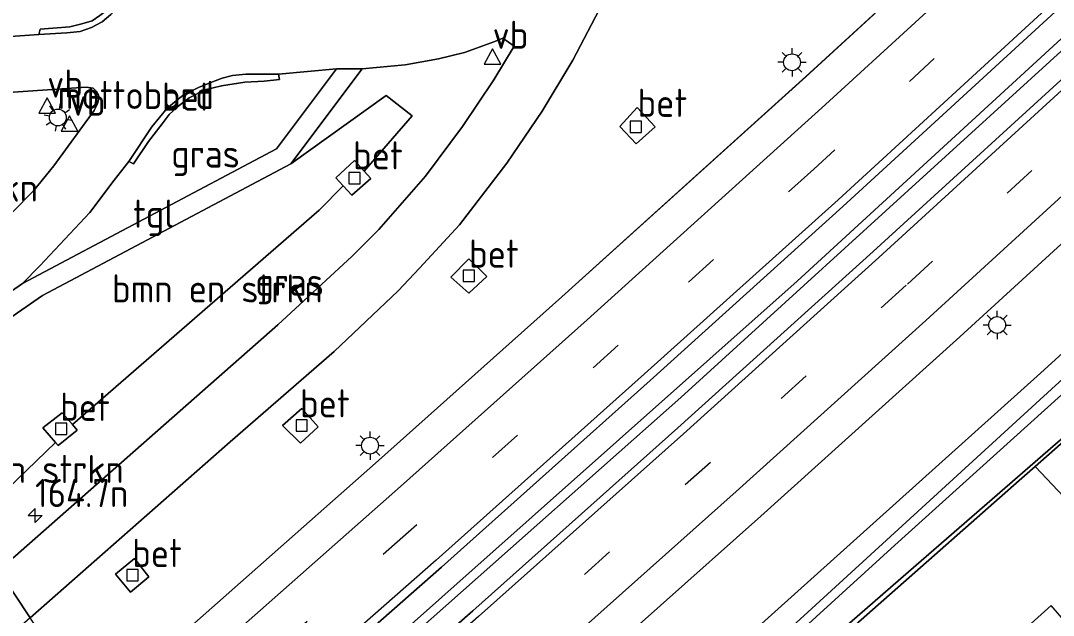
# Model space of a CAD drawing. Extents: x 253736 to 255979, y 477184 to 479215.
# Drawn here: x 255470.4 to 255562.3, y 478505.2 to 478558.1 of the extents above; entities that cross this region are included whole.
import ezdxf
from ezdxf.enums import TextEntityAlignment as Align

# ---------------------------------------------------------------- set-up
doc = ezdxf.new("R2010")
doc.units = 0
doc.linetypes.add('39strp', pattern=[12, 3, -9])
for name, color, linetype, lineweight in [('af-bs-rasterhekwerk', 8, 'hekwerk', 18), ('as-bs-kilometr', 8, 'Continuous', 18), ('bp-b5-bomenstruiken', 8, 'Continuous', 18), ('bp-b5-grasland', 8, 'Continuous', 18), ('gr-bs-geleiderail', 8, 'geleiderail', 18), ('gw-bs-insteekwatergang', 8, 'Continuous', 18), ('mk-bs-39streep 0.15', 8, '39strp', 18), ('mk-bs-streep 0.15', 8, 'Continuous', 18), ('og-b5-grond_ingericht', 8, 'Continuous', 18), ('og-b5-water', 8, 'Continuous', 18), ('og-bs-hoogtelijn', 8, 'Continuous', 18), ('og-bs-hulpgeometrie', 8, 'Continuous', 18), ('og-bs-inrichtingselement', 8, 'Continuous', 18), ('og-bs-terreinafscheiding', 8, 'Continuous', 18), ('vh-b5-verh_soort', 8, 'Continuous', 18), ('vh-bs-band', 8, 'Continuous', 18), ('wh-bs-kolk', 8, 'Continuous', 18), ('wh-bs-waterlijn', 8, 'Continuous', 18), ('wm-bs-lichtmast', 8, 'Continuous', 18), ('wm-bs-verkeersbord', 8, 'Continuous', 18)]:
    doc.layers.add(name, color=color, linetype=linetype, lineweight=lineweight)
doc.styles.add('rtw_iso', font='isocp.shx')
doc.linetypes.add('geleiderail', pattern='A,2,-1,[175,RTW.shx,S=0.5,R=0,X=0,Y=0],-1', length=4)
doc.linetypes.add('hekwerk', pattern='A,7,-1.5,[1,RTW.shx,S=0.75,R=0,X=0,Y=0],-1.5', length=10)

# ---------------------------------------------------------------- blocks, each defined once
blk = doc.blocks.new('RW1 Buren totaal_ACAD_1_FMEBLOCK301')
at = {"layer": 'bp-b5-grasland'}
blk.add_polyline3d([(-35.506, -40.621, 25.662), (-51.523, -55.314, 25.626), (-73.229, -74.911, 25.555), (-89.545, -89.467, 25.521), (-110.51, -107.996, 25.459), (-114.911, -111.842, 25.446), (-120.521, -103.469, 25.098), (-102.736, -87.816, 25.16), (-93.484, -79.759, 25.208), (-87.773, -74.378, 25.22), (-85.891, -72.353, 25.244), (-82.341, -68.496, 25.289), (-78.117, -63.009, 25.271), (-74.979, -58.371, 25.322), (-72.247, -53.831, 25.364), (-69.914, -49.353, 25.358)], dxfattribs=at)
for points in [[(-66.604, -61.287, 25.217), (-64.922, -59.766, 25.226), (-66.51, -58.068, 25.19), (-68.071, -59.737, 25.184)], [(-81.501, -74.582, 25.088), (-79.911, -73.097, 25.154), (-81.514, -71.518, 25.085), (-83.111, -73.15, 25.097)], [(-96.479, -87.913, 25.043), (-94.892, -86.459, 25.079), (-96.357, -84.827, 25.07), (-98.084, -86.349, 25.052)], [(-111.596, -101.169, 25.106), (-109.968, -99.8, 25.064), (-111.245, -98.196, 25.04), (-112.924, -99.575, 25.025)]]:
    blk.add_polyline3d(points, close=True, dxfattribs=at)
blk = doc.blocks.new('dtb')
blk.add_circle((0, 0), 0.75)
blk = doc.blocks.new('dtbattr')
at = {"style": 'rtw_iso'}
blk.add_attdef('TAG', (0.591, 0.868), '', height=2.5, dxfattribs=at)
blk = doc.blocks.new('kolk')
blk.add_lwpolyline([(-0.5, -0.5), (0.5, -0.5), (0.5, 0.5), (-0.5, 0.5)], close=True)
blk = doc.blocks.new('verkeersbord')
for p, q in [((0, 0.75), (-0.75, -0.625)), ((0.75, -0.625), (0, 0.75)), ((-0.75, -0.625), (0.75, -0.625))]:
    blk.add_line(p, q)
blk = doc.blocks.new('dtbattr-r')
at = {"style": 'rtw_iso'}
blk.add_attdef('TAG', text='', height=2.5, dxfattribs=at).set_placement((0, 0), align=Align.MIDDLE_CENTER)
blk = doc.blocks.new('lantaarnpaal')
for p, q in [((0, 0.75), (0, 1.25)), ((-0.75, 0), (-1.25, 0)), ((-0.884, 0.884), (-0.53, 0.53)), ((0.53, 0.53), (0.884, 0.884)), ((0.75, 0), (1.25, 0)), ((-0.53, -0.53), (-0.884, -0.884)), ((0, -0.75), (0, -1.25)), ((0.53, -0.53), (0.884, -0.884))]:
    blk.add_line(p, q)
blk.add_circle((0, 0), 0.75)
blk = doc.blocks.new('hecto')
for p, q in [((0, 0.625), (-0.625, 0)), ((0, -0.625), (0, 0.625)), ((-0.625, 0), (0.625, 0)), ((0.625, 0), (0, -0.625))]:
    blk.add_line(p, q)
blk = doc.blocks.new('Deel_d28hz')
at = {"layer": 'bp-b5-bomenstruiken'}
blk.add_polyline3d([(255500.986, 478544.752, 24.935), (255500.127, 478545.686, 24.914), (255498.461, 478544.144, 24.968), (255499.12, 478543.445, 24.986), (255496.977, 478541.281, 25.076), (255475.036, 478522.193, 25.1), (255474.136, 478523.243, 25.088), (255472.4, 478521.909, 25.067), (255473.517, 478520.61, 25.148), (255465.802, 478513.174, 25.149), (255458.504, 478524.065, 25.176), (255472.384, 478533.682, 25.205), (255494.48, 478545.404, 25.238), (255502.946, 478551.472, 25.112), (255505.262, 478549.655, 25.043)], close=True, dxfattribs=at)
at = {"layer": 'bp-b5-grasland'}
blk.add_polyline3d([(255465.802, 478513.174, 25.149), (255473.517, 478520.61, 25.148), (255473.758, 478520.33, 25.1), (255475.456, 478521.702, 25.103), (255475.036, 478522.193, 25.1), (255496.977, 478541.281, 25.076), (255499.12, 478543.445, 24.986), (255499.898, 478542.619, 24.956), (255501.593, 478544.093, 24.914), (255500.986, 478544.752, 24.935), (255505.262, 478549.655, 25.043), (255502.946, 478551.472, 25.112), (255494.48, 478545.404, 25.238), (255500.803, 478553.857, 25.19), (255504.64, 478554.221, 25.187), (255507.608, 478554.727, 25.151), (255509.903, 478555.317, 25.157), (255512.629, 478556.285, 25.181), (255513.324, 478556.569, 25.208), (255514.344, 478555.859, 25.241), (255512.529, 478552.867, 25.25), (255509.728, 478548.711, 25.184), (255506.452, 478544.289, 25.157), (255502.302, 478539.55, 25.157), (255499.925, 478537.18, 25.145), (255493.297, 478531.06, 25.118), (255468.455, 478509.215, 25.127)], dxfattribs=at)
for points in [[(255470.582, 478534.764, 25.142), (255472.143, 478536.331, 25.166), (255476.572, 478541.06, 25.163), (255478.742, 478543.944, 25.175), (255480.054, 478545.592, 25.187), (255480.467, 478545.388, 25.31), (255481.799, 478547.394, 25.349), (255483.012, 478548.947, 25.31), (255483.645, 478549.792, 25.298), (255484.391, 478550.467, 25.283), (255485.421, 478551.275, 25.28), (255486.809, 478551.994, 25.286), (255488.29, 478552.35, 25.319), (255490.375, 478552.666, 25.325), (255492.096, 478552.745, 25.301), (255493.453, 478552.912, 25.28), (255493.369, 478553.379, 25.196), (255498.532, 478553.838, 25.199), (255493.194, 478546.727, 25.22)], [(255454.668, 478529.788, 25.029), (255450.853, 478535.481, 24.966), (255462.497, 478543.325, 24.92), (255462.217, 478544.945, 24.974), (255464.335, 478544.958, 24.971), (255464.233, 478547.346, 24.992), (255461.95, 478547.067, 24.986), (255445.202, 478543.913, 24.873), (255441.254, 478549.804, 25.134), (255476.267, 478552.218, 25.148), (255476.874, 478552.14, 25.151), (255477.137, 478551.872, 25.154), (255477.343, 478551.508, 25.157), (255477.359, 478551.111, 25.16), (255477.262, 478550.735, 25.157), (255476.968, 478550.15, 25.151), (255473.387, 478545.212, 25.145), (255471.582, 478543.002, 25.136), (255469.67, 478541.058, 25.106), (255467.406, 478539.167, 25.091), (255464.904, 478537.14, 25.118)]]:
    blk.add_polyline3d(points, close=True, dxfattribs=at)
at = {"layer": 'og-b5-grond_ingericht'}
blk.add_polyline3d([(255620.254, 478456.96, 25.646), (255620.449, 478456.206, 25.544), (255626.936, 478449.82, 25.508), (255635.525, 478441.454, 25.523), (255641.007, 478437.202, 25.601), (255641.886, 478435.744, 25.58), (255642.342, 478434.045, 25.574), (255641.382, 478432.039, 25.583), (255637.848, 478429.488, 25.553), (255625.309, 478421.49, 25.574), (255592.545, 478399.883, 25.439), (255557.355, 478376.559, 25.284), (255500.311, 478461.679, 25.284), (255505.637, 478467.245, 25.247), (255517.28, 478479.702, 25.205), (255523.232, 478485.315, 25.274), (255536.439, 478497.095, 25.391), (255559.266, 478517.229, 25.787), (255560.682, 478518.476, 25.82), (255569.786, 478508.826, 25.823), (255587.083, 478490.195, 25.67), (255606.381, 478471.536, 25.694)], close=True, dxfattribs=at)
at = {"layer": 'og-bs-hoogtelijn'}
blk.add_polyline3d([(255631.403, 478434.836, 25.532), (255563.021, 478388.995, 25.382), (255539.645, 478423.884, 25.286), (255598.773, 478463.629, 25.436), (255562.111, 478506.095, 25.706), (255512.881, 478461.761, 25.382)], dxfattribs=at)
at = {"layer": 'og-bs-terreinafscheiding'}
for points in [[(255457.456, 478525.628, 25.092), (255470.582, 478534.764, 25.142), (255472.143, 478536.331, 25.166), (255476.572, 478541.06, 25.163), (255478.742, 478543.944, 25.175), (255480.054, 478545.592, 25.187), (255482.108, 478548.703, 25.178), (255483.469, 478550.34, 25.178), (255484.888, 478551.499, 25.181), (255486.245, 478552.181, 25.199), (255487.357, 478552.639, 25.19), (255488.342, 478553.018, 25.181), (255489.289, 478553.253, 25.19), (255490.476, 478553.389, 25.19), (255493.369, 478553.379, 25.196), (255498.532, 478553.838, 25.199), (255500.803, 478553.857, 25.19), (255504.64, 478554.221, 25.187), (255507.608, 478554.727, 25.151), (255509.903, 478555.317, 25.157), (255512.629, 478556.285, 25.181), (255513.324, 478556.569, 25.208), (255514.344, 478555.859, 25.241), (255512.529, 478552.867, 25.25), (255509.728, 478548.711, 25.184), (255506.452, 478544.289, 25.157), (255502.302, 478539.55, 25.157), (255499.925, 478537.18, 25.145), (255493.297, 478531.06, 25.118), (255468.455, 478509.215, 25.127)], [(255458.504, 478524.065, 25.176), (255472.384, 478533.682, 25.205), (255494.48, 478545.404, 25.238), (255500.803, 478553.857, 25.19)], [(255470.582, 478534.764, 25.142), (255493.194, 478546.727, 25.22), (255498.532, 478553.838, 25.199)], [(255441.254, 478549.804, 25.134), (255476.267, 478552.218, 25.148), (255476.874, 478552.14, 25.151), (255477.137, 478551.872, 25.154), (255477.343, 478551.508, 25.157), (255477.359, 478551.111, 25.16), (255477.262, 478550.735, 25.157), (255476.968, 478550.15, 25.151), (255473.387, 478545.212, 25.145), (255471.582, 478543.002, 25.136), (255469.67, 478541.058, 25.106), (255467.406, 478539.167, 25.091), (255464.904, 478537.14, 25.118), (255454.668, 478529.788, 25.029)], [(255500.986, 478544.752, 24.935), (255505.262, 478549.655, 25.043), (255502.946, 478551.472, 25.112), (255494.48, 478545.404, 25.238)], [(255525.198, 478547.18, 25.217), (255526.88, 478548.701, 25.226), (255525.293, 478550.399, 25.19), (255523.732, 478548.73, 25.184), (255525.198, 478547.18, 25.217)], [(255501.593, 478544.093, 24.914), (255500.986, 478544.752, 24.935), (255500.127, 478545.686, 24.914), (255498.461, 478544.144, 24.968), (255499.12, 478543.445, 24.986), (255499.898, 478542.619, 24.956), (255501.593, 478544.093, 24.914)], [(255475.036, 478522.193, 25.1), (255496.977, 478541.281, 25.076), (255499.12, 478543.445, 24.986)], [(255510.302, 478533.885, 25.088), (255511.892, 478535.37, 25.154), (255510.288, 478536.95, 25.085), (255508.692, 478535.317, 25.097), (255510.302, 478533.885, 25.088)], [(255475.456, 478521.702, 25.103), (255475.036, 478522.193, 25.1), (255474.136, 478523.243, 25.088), (255472.4, 478521.909, 25.067), (255473.517, 478520.61, 25.148), (255473.758, 478520.33, 25.1), (255475.456, 478521.702, 25.103)], [(255495.323, 478520.554, 25.043), (255496.91, 478522.008, 25.079), (255495.445, 478523.641, 25.07), (255493.719, 478522.119, 25.052), (255495.323, 478520.554, 25.043)], [(255465.802, 478513.174, 25.149), (255473.517, 478520.61, 25.148)], [(255620.254, 478456.96, 25.646), (255606.381, 478471.536, 25.694), (255587.083, 478490.195, 25.67), (255569.786, 478508.826, 25.823), (255560.682, 478518.476, 25.82)], [(255480.206, 478507.299, 25.106), (255481.835, 478508.667, 25.064), (255480.558, 478510.271, 25.04), (255478.878, 478508.892, 25.025), (255480.206, 478507.299, 25.106)]]:
    blk.add_polyline3d(points, dxfattribs=at)
at = {"layer": 'vh-b5-verh_soort'}
blk.add_polyline3d([(255468.455, 478509.215, 25.127), (255471.281, 478504.998, 25.098), (255459.516, 478494.649, 25.008)], dxfattribs=at)
for points in [[(255494.48, 478545.404, 25.238), (255472.384, 478533.682, 25.205), (255458.504, 478524.065, 25.176), (255457.456, 478525.628, 25.092), (255470.582, 478534.764, 25.142), (255493.194, 478546.727, 25.22), (255498.532, 478553.838, 25.199), (255500.803, 478553.857, 25.19)], [(255493.369, 478553.379, 25.196), (255493.453, 478552.912, 25.28), (255492.096, 478552.745, 25.301), (255490.375, 478552.666, 25.325), (255488.29, 478552.35, 25.319), (255486.809, 478551.994, 25.286), (255485.421, 478551.275, 25.28), (255484.391, 478550.467, 25.283), (255483.645, 478549.792, 25.298), (255483.012, 478548.947, 25.31), (255481.799, 478547.394, 25.349), (255480.467, 478545.388, 25.31), (255480.054, 478545.592, 25.187), (255482.108, 478548.703, 25.178), (255483.469, 478550.34, 25.178), (255484.888, 478551.499, 25.181), (255486.245, 478552.181, 25.199), (255487.357, 478552.639, 25.19), (255488.342, 478553.018, 25.181), (255489.289, 478553.253, 25.19), (255490.476, 478553.389, 25.19)], [(255525.198, 478547.18, 25.217), (255523.732, 478548.73, 25.184), (255525.293, 478550.399, 25.19), (255526.88, 478548.701, 25.226)], [(255500.986, 478544.752, 24.935), (255501.593, 478544.093, 24.914), (255499.898, 478542.619, 24.956), (255499.12, 478543.445, 24.986), (255498.461, 478544.144, 24.968), (255500.127, 478545.686, 24.914)], [(255510.302, 478533.885, 25.088), (255508.692, 478535.317, 25.097), (255510.288, 478536.95, 25.085), (255511.892, 478535.37, 25.154)], [(255475.036, 478522.193, 25.1), (255475.456, 478521.702, 25.103), (255473.758, 478520.33, 25.1), (255473.517, 478520.61, 25.148), (255472.4, 478521.909, 25.067), (255474.136, 478523.243, 25.088)], [(255495.323, 478520.554, 25.043), (255493.719, 478522.119, 25.052), (255495.445, 478523.641, 25.07), (255496.91, 478522.008, 25.079)], [(255480.206, 478507.299, 25.106), (255478.878, 478508.892, 25.025), (255480.558, 478510.271, 25.04), (255481.835, 478508.667, 25.064)]]:
    blk.add_polyline3d(points, close=True, dxfattribs=at)
at = {"layer": 'vh-bs-band'}
blk.add_polyline3d([(255480.054, 478545.592, 25.187), (255480.467, 478545.388, 25.31), (255481.799, 478547.394, 25.349), (255483.012, 478548.947, 25.31), (255483.645, 478549.792, 25.298), (255484.391, 478550.467, 25.283), (255485.421, 478551.275, 25.28), (255486.809, 478551.994, 25.286), (255488.29, 478552.35, 25.319), (255490.375, 478552.666, 25.325), (255492.096, 478552.745, 25.301), (255493.453, 478552.912, 25.28), (255493.369, 478553.379, 25.196)], dxfattribs=at)
at = {"layer": 'as-bs-kilometr'}
ref = blk.add_blockref('dtbattr', (255471.712, 478514.11, 25.104), dxfattribs=at)
ref.add_attrib('TAG', '164.7n', dxfattribs={"layer": '0', "height": 2.5, "style": 'rtw_iso'}).set_placement((255471.712, 478514.11, 25.104), align=Align.BOTTOM_LEFT)
blk.add_blockref('hecto', (255471.712, 478514.11, 25.104), dxfattribs=at)
at = {"layer": 'bp-b5-bomenstruiken'}
ref = blk.add_blockref('dtbattr-r', (255453.210938, 478541.28125, 24.948833), dxfattribs=at)
ref.add_attrib('TAG', 'bmn en strkn', dxfattribs={"layer": '0', "height": 2.5, "style": 'rtw_iso'}).set_placement((255453.210938, 478541.28125, 24.948833), align=Align.BOTTOM_LEFT)
ref = blk.add_blockref('dtbattr-r', (255478.554688, 478532.3125, 25.07125), dxfattribs=at)
ref.add_attrib('TAG', 'bmn en strkn', dxfattribs={"layer": '0', "height": 2.5, "style": 'rtw_iso'}).set_placement((255478.554688, 478532.3125, 25.07125), align=Align.BOTTOM_LEFT)
ref = blk.add_blockref('dtbattr-r', (255460.84375, 478516.25, 25.164), dxfattribs=at)
ref.add_attrib('TAG', 'bmn en strkn', dxfattribs={"layer": '0', "height": 2.5, "style": 'rtw_iso'}).set_placement((255460.84375, 478516.25, 25.164), align=Align.BOTTOM_LEFT)
at = {"layer": 'bp-b5-grasland'}
ref = blk.add_blockref('dtbattr-r', (255483.820312, 478544.3125, 25.24655), dxfattribs=at)
ref.add_attrib('TAG', 'gras', dxfattribs={"layer": '0', "height": 2.5, "style": 'rtw_iso'}).set_placement((255483.820312, 478544.3125, 25.24655), align=Align.BOTTOM_LEFT)
ref = blk.add_blockref('dtbattr-r', (255491.304688, 478532.90625, 25.122857), dxfattribs=at)
ref.add_attrib('TAG', 'gras', dxfattribs={"layer": '0', "height": 2.5, "style": 'rtw_iso'}).set_placement((255491.304688, 478532.90625, 25.122857), align=Align.BOTTOM_LEFT)
at = {"layer": 'og-bs-inrichtingselement'}
ref = blk.add_blockref('dtbattr', (255473.732, 478549.526, 25.181), dxfattribs=at)
ref.add_attrib('TAG', 'mottobord', dxfattribs={"layer": '0', "height": 2.5, "style": 'rtw_iso'}).set_placement((255473.732, 478549.526, 25.181), align=Align.BOTTOM_LEFT)
blk.add_blockref('dtb', (255473.732, 478549.526, 25.181), dxfattribs=at)
at = {"layer": 'vh-b5-verh_soort'}
ref = blk.add_blockref('dtbattr-r', (255483.007812, 478549.375, 25.245773), dxfattribs=at)
ref.add_attrib('TAG', 'bet', dxfattribs={"layer": '0', "height": 2.5, "style": 'rtw_iso'}).set_placement((255483.007812, 478549.375, 25.245773), align=Align.BOTTOM_LEFT)
ref = blk.add_blockref('dtbattr-r', (255525.3125, 478548.828125, 25.2068), dxfattribs=at)
ref.add_attrib('TAG', 'bet', dxfattribs={"layer": '0', "height": 2.5, "style": 'rtw_iso'}).set_placement((255525.3125, 478548.828125, 25.2068), align=Align.BOTTOM_LEFT)
ref = blk.add_blockref('dtbattr-r', (255500, 478544.15625, 24.944), dxfattribs=at)
ref.add_attrib('TAG', 'bet', dxfattribs={"layer": '0', "height": 2.5, "style": 'rtw_iso'}).set_placement((255500, 478544.15625, 24.944), align=Align.BOTTOM_LEFT)
ref = blk.add_blockref('dtbattr-r', (255480.421875, 478538.96875, 25.188889), dxfattribs=at)
ref.add_attrib('TAG', 'tgl', dxfattribs={"layer": '0', "height": 2.5, "style": 'rtw_iso'}).set_placement((255480.421875, 478538.96875, 25.188889), align=Align.BOTTOM_LEFT)
ref = blk.add_blockref('dtbattr-r', (255510.320312, 478535.40625, 25.1024), dxfattribs=at)
ref.add_attrib('TAG', 'bet', dxfattribs={"layer": '0', "height": 2.5, "style": 'rtw_iso'}).set_placement((255510.320312, 478535.40625, 25.1024), align=Align.BOTTOM_LEFT)
ref = blk.add_blockref('dtbattr-r', (255473.945312, 478521.78125, 25.100857), dxfattribs=at)
ref.add_attrib('TAG', 'bet', dxfattribs={"layer": '0', "height": 2.5, "style": 'rtw_iso'}).set_placement((255473.945312, 478521.78125, 25.100857), align=Align.BOTTOM_LEFT)
ref = blk.add_blockref('dtbattr-r', (255495.28125, 478522.09375, 25.0574), dxfattribs=at)
ref.add_attrib('TAG', 'bet', dxfattribs={"layer": '0', "height": 2.5, "style": 'rtw_iso'}).set_placement((255495.28125, 478522.09375, 25.0574), align=Align.BOTTOM_LEFT)
ref = blk.add_blockref('dtbattr-r', (255480.351562, 478508.78125, 25.0682), dxfattribs=at)
ref.add_attrib('TAG', 'bet', dxfattribs={"layer": '0', "height": 2.5, "style": 'rtw_iso'}).set_placement((255480.351562, 478508.78125, 25.0682), align=Align.BOTTOM_LEFT)
at = {"layer": 'wh-bs-kolk'}
for p in [(255525.163, 478548.698, 25.169), (255500.134, 478544.123, 24.866), (255510.3, 478535.427, 25.061), (255474.03, 478521.816, 24.98), (255495.426, 478522.121, 25.022), (255480.371, 478508.797, 25.025)]:
    blk.add_blockref('kolk', p, dxfattribs=at)
at = {"layer": 'wm-bs-lichtmast'}
for p in [(255539.057, 478554.432, 25.449), (255557.305, 478531.059, 25.503), (255501.513, 478520.326, 25.357)]:
    blk.add_blockref('lantaarnpaal', p, dxfattribs=at)
at = {"layer": 'wm-bs-lichtmast', "rotation": 33.8}
blk.add_blockref('lantaarnpaal', (255473.732, 478549.526, 25.181), dxfattribs=at)
at = {"layer": 'wm-bs-verkeersbord'}
ref = blk.add_blockref('dtbattr', (255512.409, 478554.877, 25.232), dxfattribs=at)
ref.add_attrib('TAG', 'vb', dxfattribs={"layer": '0', "height": 2.5, "style": 'rtw_iso'}).set_placement((255512.409, 478554.877, 25.232), align=Align.BOTTOM_LEFT)
for p in [(255512.409, 478554.877, 25.232), (255472.783, 478550.535, 25.154), (255474.78, 478548.926, 25.205)]:
    blk.add_blockref('verkeersbord', p, dxfattribs=at)
ref = blk.add_blockref('dtbattr', (255472.783, 478550.535, 25.154), dxfattribs=at)
ref.add_attrib('TAG', 'vb', dxfattribs={"layer": '0', "height": 2.5, "style": 'rtw_iso'}).set_placement((255472.783, 478550.535, 25.154), align=Align.BOTTOM_LEFT)
ref = blk.add_blockref('dtbattr', (255474.78, 478548.926, 25.205), dxfattribs=at)
ref.add_attrib('TAG', 'vb', dxfattribs={"layer": '0', "height": 2.5, "style": 'rtw_iso'}).set_placement((255474.78, 478548.926, 25.205), align=Align.BOTTOM_LEFT)

msp = doc.modelspace()

# ---------------------------------------------------------------- linework, layer by layer
at = {"layer": 'af-bs-rasterhekwerk'}
msp.add_polyline3d([(255500.311, 478461.679, 25.284), (255505.637, 478467.245, 25.247), (255517.28, 478479.702, 25.205), (255523.232, 478485.315, 25.274), (255536.439, 478497.095, 25.391), (255559.266, 478517.229, 25.787), (255560.682, 478518.476, 25.82), (255578.482, 478534.15, 25.82), (255591.145, 478545.726, 25.817), (255604.494, 478558.29, 25.805), (255618.235, 478571.331, 25.865), (255635.982, 478588.768, 25.841), (255647.603, 478600.538, 25.673), (255652.281, 478605.263, 25.673), (255663.21, 478616.302, 25.703), (255685.701, 478638.717, 25.682), (255707.143, 478660.33, 25.736), (255728.772, 478681.911, 25.607), (255756.505, 478710.002, 25.679), (255761.73, 478715.233, 25.679)], dxfattribs=at)
at = {"layer": 'bp-b5-bomenstruiken'}
msp.add_polyline3d([(255569.786, 478508.826, 25.823), (255560.682, 478518.476, 25.82), (255578.482, 478534.15, 25.82)], dxfattribs=at)
at = {"layer": 'bp-b5-grasland'}
msp.add_polyline3d([(255482.384, 478565.012, 25.124), (255481.843, 478565.156, 25.181), (255481.379, 478563.753, 25.193), (255480.842, 478562.414, 25.181), (255480.223, 478561.425, 25.205), (255479.479, 478560.423, 25.211), (255478.824, 478559.778, 25.166), (255478.212, 478559.145, 25.16), (255477.461, 478558.584, 25.145), (255476.79, 478558.12, 25.145), (255475.874, 478557.854, 25.145), (255474.805, 478557.589, 25.145), (255472.154, 478557.376, 25.145), (255472.038, 478556.912, 25.067), (255447.693, 478555.171, 25.088), (255440.334, 478554.749, 25.172), (255438.07, 478554.556, 25.17), (255436.981, 478556.181, 25.212), (255453.397, 478566.067, 25.196), (255482.917, 478569.065, 25.1)], close=True, dxfattribs=at)
for points in [[(255566.343, 478555.935, 25.94), (255546.277, 478537.612, 25.885), (255528.885, 478521.905, 25.847), (255510.645, 478505.634, 25.794), (255492.78, 478489.942, 25.746), (255485.58, 478483.661, 25.724), (255482.91, 478487.644, 25.772), (255490.181, 478493.98, 25.795), (255507.874, 478509.505, 25.833), (255526.432, 478526.11, 25.888), (255543.582, 478541.593, 25.924), (255563.526, 478559.905, 25.952)], [(255584.028, 478547.603, 25.184), (255561.175, 478526.774, 25.181), (255533.736, 478502.129, 25.091), (255519.309, 478488.764, 24.965), (255512.693, 478481.99, 24.953), (255506.059, 478475.335, 24.923), (255497.915, 478466.764, 24.887), (255497.305, 478466.165, 24.912), (255492.276, 478473.669, 25.46), (255500.445, 478481.352, 25.485), (255511.135, 478491.367, 25.536), (255518.439, 478498.168, 25.569), (255536.279, 478514.053, 25.611), (255553.989, 478530.002, 25.619), (255573.768, 478548.089, 25.7)], [(255585.068, 478546.274, 23.936), (255562.15, 478525.339, 23.894), (255537.661, 478502.965, 23.822), (255524.737, 478491.304, 23.738), (255513.497, 478480.64, 23.699), (255498.228, 478464.788, 23.715), (255497.305, 478466.165, 24.912), (255497.915, 478466.764, 24.887), (255506.059, 478475.335, 24.923), (255512.693, 478481.99, 24.953), (255519.309, 478488.764, 24.965), (255533.736, 478502.129, 25.091), (255561.175, 478526.774, 25.181), (255584.028, 478547.603, 25.184)], [(255563.632, 478521.439, 25.784), (255549.43, 478509.107, 25.643), (255534.346, 478496, 25.271), (255521.751, 478484.72, 25.181), (255512.437, 478475.221, 25.181), (255500.042, 478462.081, 25.182), (255498.841, 478463.874, 23.736), (255506.702, 478472.375, 23.735), (255515.712, 478481.579, 23.735), (255523.052, 478488.757, 23.735), (255534.219, 478498.725, 23.735), (255548.204, 478511.478, 23.735), (255579.358, 478539.591, 23.741)], [(255578.482, 478534.15, 25.82), (255560.682, 478518.476, 25.82), (255559.266, 478517.229, 25.787), (255536.439, 478497.095, 25.391), (255523.232, 478485.315, 25.274), (255517.28, 478479.702, 25.205), (255505.637, 478467.245, 25.247), (255500.311, 478461.679, 25.284), (255500.042, 478462.081, 25.182), (255512.437, 478475.221, 25.181), (255521.751, 478484.72, 25.181), (255534.346, 478496, 25.271), (255549.43, 478509.107, 25.643), (255563.632, 478521.439, 25.784)]]:
    msp.add_polyline3d(points, dxfattribs=at)
at = {"layer": 'gr-bs-geleiderail'}
for points in [[(255747.229, 478736.514, 27.083), (255713.217, 478701.936, 26.981), (255672.221, 478660.766, 26.879), (255626.429, 478615.991, 26.672), (255581.809, 478573.816, 26.594), (255539.52, 478534.968, 26.495), (255484.322, 478485.876, 26.309)], [(255484.75, 478485.213, 26.318), (255529.158, 478524.615, 26.486), (255565.651, 478557.814, 26.576), (255599.867, 478589.681, 26.678), (255642.261, 478630.299, 26.78), (255680.323, 478667.78, 26.9), (255720.359, 478708.078, 26.993), (255747.669, 478735.967, 27.083)]]:
    msp.add_polyline3d(points, dxfattribs=at)
at = {"layer": 'gw-bs-insteekwatergang'}
for points in [[(255758.894, 478719.489, 25.553), (255710.009, 478669.821, 25.64), (255688.463, 478647.628, 25.571), (255663.572, 478623.549, 25.394), (255613.702, 478575.735, 25.292), (255584.028, 478547.603, 25.184), (255561.175, 478526.774, 25.181), (255533.736, 478502.129, 25.091), (255519.309, 478488.764, 24.965), (255512.693, 478481.99, 24.953), (255506.059, 478475.335, 24.923), (255497.915, 478466.764, 24.887), (255497.305, 478466.165, 24.912)], [(255500.042, 478462.081, 25.182), (255512.437, 478475.221, 25.181), (255521.751, 478484.72, 25.181), (255534.346, 478496, 25.271), (255549.43, 478509.107, 25.643), (255563.632, 478521.439, 25.784), (255577.453, 478534.512, 25.772), (255594.875, 478550.332, 25.58), (255612.701, 478567.107, 25.802), (255628.001, 478581.47, 25.922), (255645.511, 478599.342, 25.583), (255660.487, 478613.973, 25.631), (255673.718, 478627.386, 25.595), (255697.635, 478651.577, 25.622), (255712.577, 478666.33, 25.589), (255731.429, 478685.216, 25.577), (255754.872, 478708.959, 25.589), (255761.463, 478715.633, 25.598)]]:
    msp.add_polyline3d(points, dxfattribs=at)
at = {"layer": 'mk-bs-39streep 0.15'}
for points in [[(255743.486, 478742.65, 26.334), (255733.764, 478732.487, 26.307), (255716.416, 478714.5, 26.262), (255703.477, 478701.334, 26.214), (255686.146, 478683.807, 26.189), (255669.011, 478666.651, 26.132), (255651.806, 478649.664, 26.095), (255634.156, 478632.487, 26.044), (255616.755, 478615.656, 26.001), (255597.113, 478597.019, 25.955), (255578.859, 478579.877, 25.915), (255560.555, 478562.873, 25.848), (255540.985, 478544.918, 25.82), (255523.589, 478529.254, 25.777), (255504.934, 478512.616, 25.725), (255485.884, 478495.851, 25.672), (255480.533, 478491.193, 25.662)], [(255750.986, 478731.376, 26.332), (255749.068, 478729.365, 26.326), (255732.026, 478711.699, 26.296), (255713.758, 478692.978, 26.232), (255694.299, 478673.273, 26.209), (255676.823, 478655.788, 26.146), (255659.168, 478638.355, 26.098), (255642.277, 478621.854, 26.039), (255622.49, 478602.955, 26.001), (255605.827, 478587.065, 25.958), (255587.285, 478569.678, 25.907), (255569.264, 478552.913, 25.837), (255549.208, 478534.592, 25.775), (255531.797, 478518.831, 25.757), (255513.59, 478502.672, 25.707), (255495.613, 478486.822, 25.647), (255487.938, 478480.141, 25.622)]]:
    msp.add_polyline3d(points, dxfattribs=at)
at = {"layer": 'mk-bs-streep 0.15'}
for points in [[(255774.802, 478780.677, 26.362), (255757.607, 478762.591, 26.29), (255739.706, 478743.815, 26.241), (255723.53, 478726.907, 26.206), (255701.785, 478704.588, 26.093), (255690.429, 478693.113, 26.128), (255666.547, 478669.155, 26.061), (255650.056, 478652.896, 26.011), (255630.35, 478633.684, 25.967), (255612.635, 478616.642, 25.945), (255595.098, 478599.952, 25.876), (255579.599, 478585.403, 25.823), (255557.994, 478565.311, 25.763), (255542.046, 478550.69, 25.714), (255520.836, 478531.514, 25.659), (255504.218, 478516.699, 25.599), (255483.646, 478498.514, 25.557), (255478.579, 478494.109, 25.542)], [(255745.445, 478739.705, 26.423), (255736.312, 478730.157, 26.385), (255719.168, 478712.334, 26.349), (255705.967, 478698.872, 26.297), (255688.618, 478681.345, 26.27), (255671.474, 478664.17, 26.222), (255654.078, 478647.022, 26.172), (255636.75, 478630.187, 26.126), (255619.099, 478613.127, 26.087), (255599.521, 478594.543, 26.047), (255581.125, 478577.228, 26.004), (255563.067, 478560.487, 25.935), (255543.167, 478542.181, 25.891), (255525.942, 478526.707, 25.863), (255507.405, 478510.133, 25.813), (255489.753, 478494.626, 25.785), (255482.484, 478488.281, 25.759)], [(255749.007, 478734.351, 26.435), (255746.749, 478731.985, 26.428), (255729.456, 478714.057, 26.394), (255711.29, 478695.439, 26.34), (255692.038, 478675.899, 26.296), (255674.378, 478658.263, 26.255), (255656.607, 478640.781, 26.204), (255639.763, 478624.328, 26.139), (255620.042, 478605.38, 26.102), (255603.318, 478589.469, 26.052), (255584.725, 478572.001, 25.988), (255566.867, 478555.433, 25.933), (255546.769, 478537.072, 25.867), (255529.397, 478521.384, 25.836), (255511.171, 478505.118, 25.793), (255493.349, 478489.435, 25.728), (255486.002, 478483.032, 25.71)], [(255752.972, 478728.39, 26.238), (255751.256, 478726.597, 26.232), (255732.459, 478707.084, 26.193), (255716.213, 478690.489, 26.146), (255697.315, 478671.33, 26.095), (255680.054, 478654.095, 26.048), (255661.548, 478635.809, 25.984), (255644.654, 478619.371, 25.947), (255624.334, 478599.815, 25.883), (255607.793, 478584.117, 25.857), (255588.628, 478566.099, 25.801), (255571.463, 478550.216, 25.764), (255550.972, 478531.452, 25.693), (255534.082, 478516.254, 25.663), (255520.153, 478503.807, 25.628), (255505.925, 478491.26, 25.592), (255505.243, 478490.622, 25.602), (255504.438, 478489.904, 25.593), (255490.267, 478476.667, 25.546)]]:
    msp.add_polyline3d(points, dxfattribs=at)
at = {"layer": 'og-b5-water'}
msp.add_polyline3d([(255579.358, 478539.591, 23.741), (255548.204, 478511.478, 23.735), (255534.219, 478498.725, 23.735), (255523.052, 478488.757, 23.735), (255515.712, 478481.579, 23.735), (255506.702, 478472.375, 23.735), (255498.841, 478463.874, 23.736), (255498.228, 478464.788, 23.715), (255513.497, 478480.64, 23.699), (255524.737, 478491.304, 23.738), (255537.661, 478502.965, 23.822), (255562.15, 478525.339, 23.894), (255585.068, 478546.274, 23.936)], dxfattribs=at)
at = {"layer": 'og-bs-hulpgeometrie'}
msp.add_polyline3d([(255471.281, 478504.998, 25.098), (255468.455, 478509.215, 25.127), (255465.802, 478513.174, 25.149), (255458.504, 478524.065, 25.176), (255457.456, 478525.628, 25.092), (255454.668, 478529.788, 25.029), (255450.853, 478535.481, 24.966), (255445.202, 478543.913, 24.873), (255441.254, 478549.804, 25.134), (255438.07, 478554.556, 25.17), (255436.981, 478556.181, 25.212), (255435.961, 478557.703, 25.239), (255434.077, 478560.515, 25.167), (255425.09, 478573.925, 24.528), (255411.455, 478594.271, 24.477), (255377.238, 478645.329, 24.362), (255367.024, 478660.57, 24.407)], dxfattribs=at)
at = {"layer": 'og-bs-terreinafscheiding'}
for points in [[(255482.91, 478487.644, 25.772), (255490.181, 478493.98, 25.795), (255507.874, 478509.505, 25.833), (255526.432, 478526.11, 25.888), (255543.582, 478541.593, 25.924), (255563.526, 478559.905, 25.952), (255581.495, 478576.534, 26.021), (255600.015, 478593.957, 26.065), (255619.453, 478612.399, 26.096), (255637.281, 478629.581, 26.15), (255654.601, 478646.446, 26.182), (255671.977, 478663.64, 26.24), (255689.036, 478680.734, 26.279), (255706.454, 478698.315, 26.297), (255719.557, 478711.716, 26.361), (255736.817, 478729.573, 26.403), (255745.891, 478739.035, 26.433)], [(255485.58, 478483.661, 25.724), (255492.78, 478489.942, 25.746), (255510.645, 478505.634, 25.794), (255528.885, 478521.905, 25.847), (255546.277, 478537.612, 25.885), (255566.343, 478555.935, 25.94), (255584.159, 478572.524, 25.988), (255602.788, 478589.977, 26.062), (255619.511, 478605.836, 26.108), (255639.242, 478624.838, 26.152), (255656.124, 478641.266, 26.217), (255673.937, 478658.842, 26.263), (255691.542, 478676.413, 26.302), (255710.873, 478695.951, 26.352), (255728.944, 478714.544, 26.401), (255746.299, 478732.617, 26.44), (255748.574, 478735.002, 26.447)], [(255754.728, 478725.751, 26.184), (255753.784, 478724.757, 26.183), (255734.189, 478704.368, 26.149), (255718.236, 478688.064, 26.092), (255699.461, 478669.066, 26.047), (255664.79, 478634.763, 25.948), (255647.013, 478617.384, 25.879), (255627.55, 478598.622, 25.832), (255610.44, 478582.34, 25.805), (255599.514, 478572.047, 25.75), (255593.872, 478566.787, 25.745), (255573.768, 478548.089, 25.7), (255553.989, 478530.002, 25.619), (255536.279, 478514.053, 25.611), (255518.439, 478498.168, 25.569), (255511.135, 478491.367, 25.536), (255500.445, 478481.352, 25.485), (255492.276, 478473.669, 25.46)], [(255672.153, 478697.983, 25.798), (255680.747, 478701.117, 25.851), (255688.975, 478704.906, 25.891), (255697.204, 478709.317, 25.969), (255704.485, 478714.131, 26.027), (255712.087, 478720.309, 26.148), (255712.324, 478719.876, 26.124), (255699.55, 478706.588, 26.01), (255688.217, 478695.106, 25.98), (255664.099, 478670.957, 25.949), (255648.151, 478655.198, 25.914), (255628.033, 478635.588, 25.846), (255610.635, 478618.887, 25.841), (255592.74, 478601.87, 25.763), (255577.786, 478587.745, 25.721), (255556.296, 478567.846, 25.662), (255540.279, 478553.154, 25.626), (255518.573, 478533.556, 25.555), (255502.258, 478519.001, 25.521), (255481.292, 478500.471, 25.459), (255476.892, 478496.626, 25.446)], [(255471.281, 478504.998, 25.098), (255489.066, 478520.652, 25.16), (255498.319, 478528.708, 25.208), (255504.03, 478534.089, 25.22), (255505.911, 478536.115, 25.244), (255509.462, 478539.972, 25.289), (255513.686, 478545.459, 25.271), (255516.823, 478550.097, 25.322), (255519.555, 478554.636, 25.364), (255521.888, 478559.114, 25.358)], [(255438.07, 478554.556, 25.17), (255440.334, 478554.749, 25.172), (255447.693, 478555.171, 25.088), (255472.038, 478556.912, 25.067), (255474.543, 478557.048, 25.103), (255475.709, 478557.182, 25.106), (255476.718, 478557.531, 25.109), (255477.669, 478558.03, 25.115), (255478.438, 478558.677, 25.112)]]:
    msp.add_polyline3d(points, dxfattribs=at)
at = {"layer": 'vh-b5-verh_soort'}
for points in [[(255563.526, 478559.905, 25.952), (255543.582, 478541.593, 25.924), (255526.432, 478526.11, 25.888), (255507.874, 478509.505, 25.833), (255490.181, 478493.98, 25.795), (255482.91, 478487.644, 25.772), (255482.484, 478488.281, 25.759), (255480.533, 478491.193, 25.662), (255478.579, 478494.109, 25.542), (255476.892, 478496.626, 25.446), (255481.292, 478500.471, 25.459), (255502.258, 478519.001, 25.521), (255518.573, 478533.556, 25.555), (255540.279, 478553.154, 25.626), (255556.296, 478567.846, 25.662), (255577.786, 478587.745, 25.721)], [(255521.888, 478559.114, 25.358), (255519.555, 478554.636, 25.364), (255516.823, 478550.097, 25.322), (255513.686, 478545.459, 25.271), (255509.462, 478539.972, 25.289), (255505.911, 478536.115, 25.244), (255504.03, 478534.089, 25.22), (255498.319, 478528.708, 25.208), (255489.066, 478520.652, 25.16), (255471.281, 478504.998, 25.098), (255468.455, 478509.215, 25.127), (255493.297, 478531.06, 25.118), (255499.925, 478537.18, 25.145), (255502.302, 478539.55, 25.157), (255506.452, 478544.289, 25.157), (255509.728, 478548.711, 25.184), (255512.529, 478552.867, 25.25), (255514.344, 478555.859, 25.241), (255513.324, 478556.569, 25.208), (255512.629, 478556.285, 25.181), (255509.903, 478555.317, 25.157), (255507.608, 478554.727, 25.151), (255504.64, 478554.221, 25.187), (255500.803, 478553.857, 25.19), (255498.532, 478553.838, 25.199), (255493.369, 478553.379, 25.196), (255490.476, 478553.389, 25.19), (255489.289, 478553.253, 25.19), (255488.342, 478553.018, 25.181), (255487.357, 478552.639, 25.19), (255486.245, 478552.181, 25.199), (255484.888, 478551.499, 25.181), (255483.469, 478550.34, 25.178), (255482.108, 478548.703, 25.178), (255480.054, 478545.592, 25.187), (255478.742, 478543.944, 25.175), (255476.572, 478541.06, 25.163), (255472.143, 478536.331, 25.166), (255470.582, 478534.764, 25.142), (255457.456, 478525.628, 25.092)], [(255447.693, 478555.171, 25.088), (255472.038, 478556.912, 25.067), (255474.543, 478557.048, 25.103), (255475.709, 478557.182, 25.106), (255476.718, 478557.531, 25.109), (255477.669, 478558.03, 25.115), (255478.438, 478558.677, 25.112)], [(255573.768, 478548.089, 25.7), (255553.989, 478530.002, 25.619), (255536.279, 478514.053, 25.611), (255518.439, 478498.168, 25.569), (255511.135, 478491.367, 25.536), (255500.445, 478481.352, 25.485), (255492.276, 478473.669, 25.46), (255490.267, 478476.667, 25.546), (255487.938, 478480.141, 25.622), (255486.002, 478483.032, 25.71), (255485.58, 478483.661, 25.724), (255492.78, 478489.942, 25.746), (255510.645, 478505.634, 25.794), (255528.885, 478521.905, 25.847), (255546.277, 478537.612, 25.885), (255566.343, 478555.935, 25.94)], [(255469.67, 478541.058, 25.106), (255471.582, 478543.002, 25.136), (255473.387, 478545.212, 25.145), (255476.968, 478550.15, 25.151), (255477.262, 478550.735, 25.157), (255477.359, 478551.111, 25.16), (255477.343, 478551.508, 25.157), (255477.137, 478551.872, 25.154), (255476.874, 478552.14, 25.151), (255476.267, 478552.218, 25.148), (255441.254, 478549.804, 25.134)]]:
    msp.add_polyline3d(points, dxfattribs=at)
msp.add_polyline3d([(255482.384, 478565.012, 25.124), (255481.789, 478563.091, 25.139), (255480.959, 478561.484, 25.13), (255480.107, 478560.385, 25.112), (255479.342, 478559.526, 25.112), (255478.438, 478558.677, 25.112), (255477.669, 478558.03, 25.115), (255476.718, 478557.531, 25.109), (255475.709, 478557.182, 25.106), (255474.543, 478557.048, 25.103), (255472.038, 478556.912, 25.067), (255472.154, 478557.376, 25.145), (255474.805, 478557.589, 25.145), (255475.874, 478557.854, 25.145), (255476.79, 478558.12, 25.145), (255477.461, 478558.584, 25.145), (255478.212, 478559.145, 25.16), (255478.824, 478559.778, 25.166), (255479.479, 478560.423, 25.211), (255480.223, 478561.425, 25.205), (255480.842, 478562.414, 25.181), (255481.379, 478563.753, 25.193), (255481.843, 478565.156, 25.181)], close=True, dxfattribs=at)
at = {"layer": 'vh-bs-band'}
msp.add_polyline3d([(255482.384, 478565.012, 25.124), (255481.843, 478565.156, 25.181), (255481.379, 478563.753, 25.193), (255480.842, 478562.414, 25.181), (255480.223, 478561.425, 25.205), (255479.479, 478560.423, 25.211), (255478.824, 478559.778, 25.166), (255478.212, 478559.145, 25.16), (255477.461, 478558.584, 25.145), (255476.79, 478558.12, 25.145), (255475.874, 478557.854, 25.145), (255474.805, 478557.589, 25.145), (255472.154, 478557.376, 25.145), (255472.038, 478556.912, 25.067)], dxfattribs=at)
at = {"layer": 'wh-bs-waterlijn'}
for points in [[(255759.851, 478718.052, 24.362), (255730.9, 478688.207, 24.422), (255704.659, 478661.794, 24.257), (255681.288, 478638.492, 24.26), (255657.089, 478614.885, 24.086), (255628.359, 478586.989, 24.092), (255608.02, 478567.434, 23.966), (255585.068, 478546.274, 23.936), (255562.15, 478525.339, 23.894), (255537.661, 478502.965, 23.822), (255524.737, 478491.304, 23.738), (255513.497, 478480.64, 23.699), (255498.228, 478464.788, 23.715)], [(255498.841, 478463.874, 23.736), (255506.702, 478472.375, 23.735), (255515.712, 478481.579, 23.735), (255523.052, 478488.757, 23.735), (255534.219, 478498.725, 23.735), (255548.204, 478511.478, 23.735), (255579.358, 478539.591, 23.741), (255606.645, 478564.888, 23.741), (255623.901, 478581.154, 23.885), (255647.499, 478604.172, 23.972), (255666.251, 478622.506, 24.134), (255686.785, 478642.673, 24.335), (255707.523, 478663.257, 24.284), (255734.153, 478690.163, 24.257), (255753.119, 478709.597, 24.251), (255760.595, 478716.935, 24.251)]]:
    msp.add_polyline3d(points, dxfattribs=at)

# ---------------------------------------------------------------- block references
at = {"linetype": 'ByBlock'}
msp.add_blockref('Deel_d28hz', (0, 0), dxfattribs=at)
msp.add_blockref('Deel_d28hz', (0, 0), dxfattribs=at)
at = {"layer": 'bp-b5-grasland'}
msp.add_blockref('RW1 Buren totaal_ACAD_1_FMEBLOCK301', (255591.8025, 478608.4675), dxfattribs=at)

doc.saveas('drawing.dxf')
